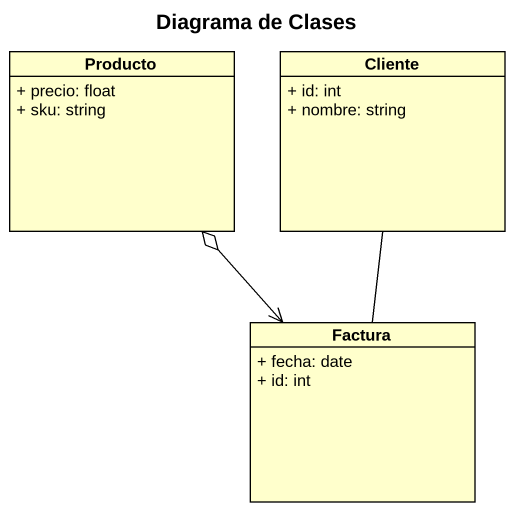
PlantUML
@startuml
title Diagrama de Clases
hide circle
hide empty members
skinparam classAttributeIconSize 0
class Producto {
  + precio: float
  + sku: string
}
class Cliente {
  + id: int
  + nombre: string
}
class Factura {
  + fecha: date
  + id: int
}
Factura <-up-o Producto
Factura -up- Cliente
@enduml
